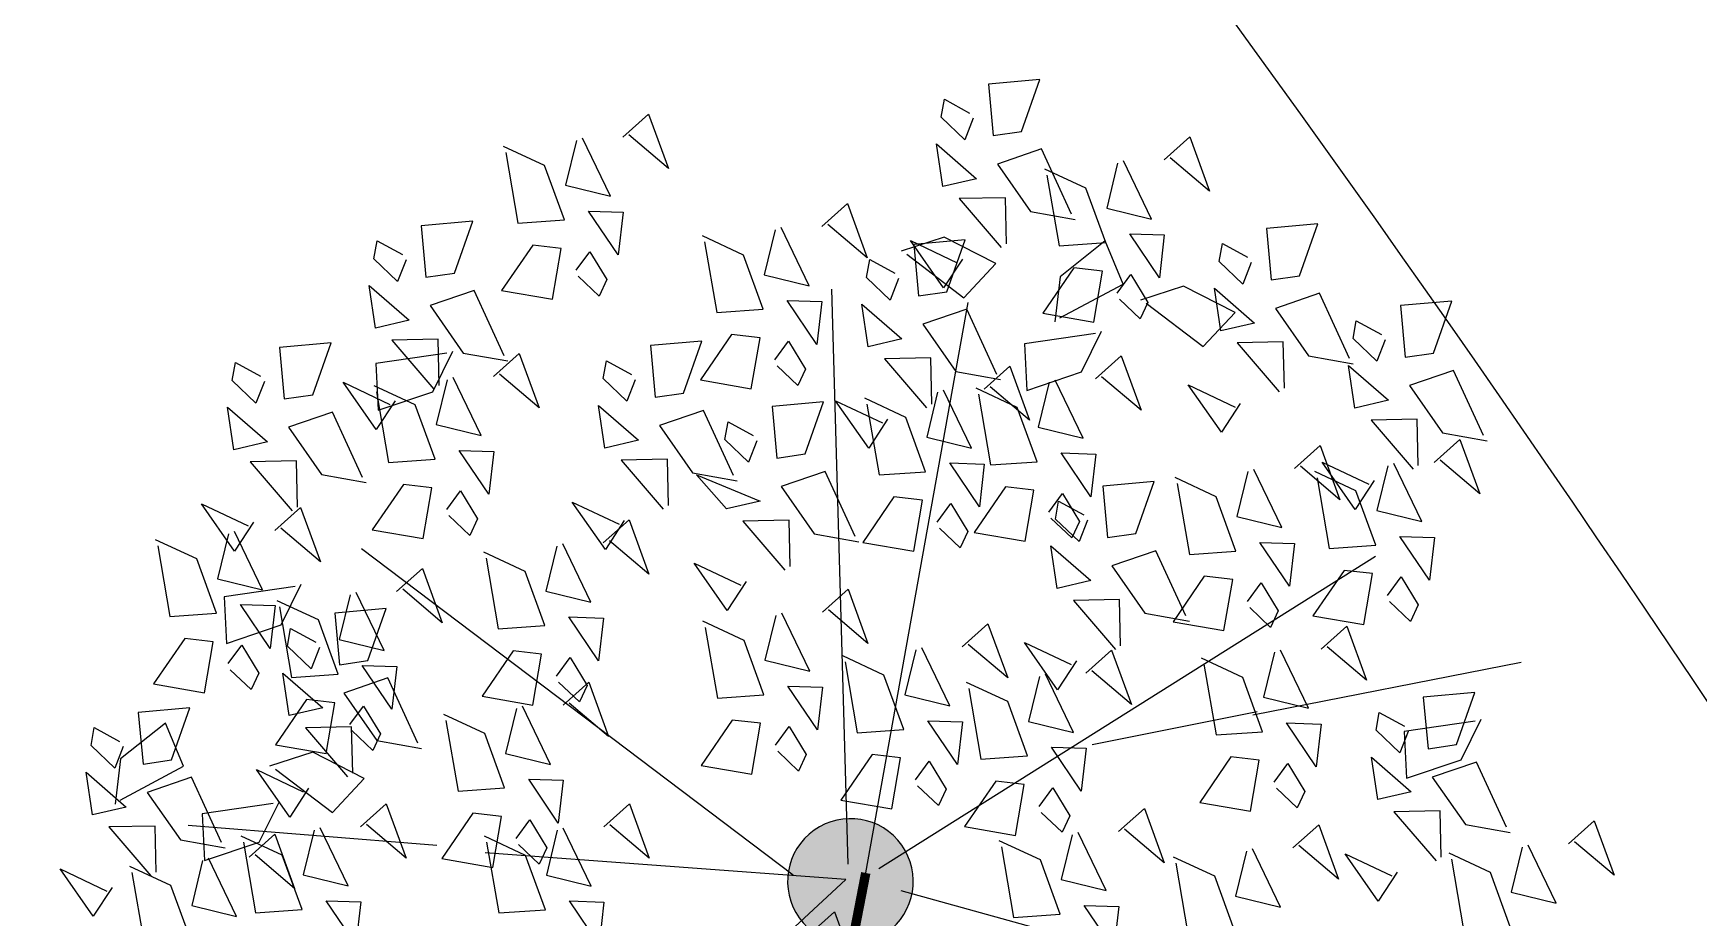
# Model space of a CAD drawing. Extents: x 671027 to 671614, y 802418 to 802669.
# Drawn here: x 671415.13 to 671420.43, y 802535.04 to 802537.86 of the extents above; entities that cross this region are included whole.
import ezdxf

# ---------------------------------------------------------------- set-up
doc = ezdxf.new("R2010")
doc.units = 0
for name, color, linetype in [('Bubbler 60', 200, 'Continuous'), ('drip line', 7, 'Continuous'), ('Pipe-Lateral-10 Bars-32mm', 7, 'Continuous'), ('plataform', 8, 'Continuous'), ('shrubs-Gc', 7, 'Continuous')]:
    doc.layers.add(name, color=color, linetype=linetype)
doc.styles.get("Standard").update_dxf_attribs({"font": 'arial.ttf'})
doc.linetypes.add('32mm', pattern='A,0.5,-0.2,["32mm",Standard,S=0.1,R=0,X=-0.1,Y=-0.05],-0.5', length=1.2)
pattern_1 = [(90, (0, 0), (-0.5000000000000001, 0), [])]

# ---------------------------------------------------------------- blocks, each defined once
blk = doc.blocks.new('tg')
at = {"layer": 'plataform', "color": 2, "extrusion": (0.04100688207803799, -0.0577157786741523, 0.99749051349588)}
for p, q in [((-2.744171246938095, 2.10230068980519, 0.1934108261326958), (-2.606488061771415, 2.263782150594409, 0.1970941394706565)), ((-2.604144507256024, 2.233895332336317, 0.1952685152386639), (-2.518605139624015, 1.909960222563598, 0.1730087848879326)), ((-2.295746014621727, 1.997949518978487, 0.1689381826686813), (-2.129120197198972, 2.139134905084859, 0.1702573122585309)), ((-2.129120197198972, 2.139134905084859, 0.1702573122585309), (-2.01817034981741, 1.893364731355462, 0.1514756556755291)), ((-2.723079288197368, 1.833319719315398, 0.1769802321596286), (-2.744171246938095, 2.10230068980519, 0.1934108261326958)), ((-2.105488976981178, 1.722298223425526, 0.1451672527674937), (-2.295746014621727, 1.997949518978487, 0.1689381826686813)), ((-2.518605139624015, 1.909960222563598, 0.1730087848879326), (-2.723079288197368, 1.833319719315398, 0.1769802321596286)), ((-2.01817034981741, 1.893364731355462, 0.1514756556755291), (-2.09316119824598, 1.69499038603891, 0.1430803989636939)), ((-2.155094263195679, 1.423558964294273, 0.1299211821149514), (-2.24494504211998, 1.615274072757813, 0.1447077759373013)), ((-2.216740066935927, 1.605102019051913, 0.1429597030780335), (-1.886016608034879, 1.54955165019993, 0.1261494473019341)), ((-1.886016608034879, 1.54955165019993, 0.1261494473019341), (-1.901249858369738, 1.332010616448599, 0.1141885495322289)), ((-1.901249858369738, 1.332010616448599, 0.1141885495322289), (-2.155094263195679, 1.423558964294273, 0.1299211821149514)), ((-3.283480337523542, -0.03333384914520821, 0.09201194091338333), (-3.116854520100787, 0.1078515369611637, 0.09333107049634459)), ((-3.116854520100787, 0.1078515369611637, 0.09333107049634459), (-3.005904672719225, -0.1379186367682337, 0.07454941391643072)), ((-1.119938230775915, -2.170644424256977, -0.1205982616766302), (-1.008988383394353, -2.416414597986375, -0.1393799182589193)), ((-1.008988383394353, -2.416414597986375, -0.1393799182589193), (-1.083979231822923, -2.614788943302926, -0.1477751749676667))]:
    blk.add_line(p, q, dxfattribs=at)
at = {"layer": 'plataform', "color": 108, "extrusion": (0.04100688207803799, -0.0577157786741523, 0.99749051349588)}
for p, q in [((-2.968452263675317, 1.229567307995524, 0.1521338205422983), (-2.801826446136147, 1.370752694101895, 0.1534529501318849)), ((-2.801826446136147, 1.370752694101895, 0.1534529501318849), (-2.690876598871, 1.124982520139667, 0.1346712935477209)), ((-2.778195226034768, 0.9539160123261468, 0.1283628906403981), (-2.968452263675317, 1.229567307995524, 0.1521338205422983)), ((-2.690876598871, 1.124982520139667, 0.1346712935477209), (-2.765867447066739, 0.9266081750559465, 0.1262760368308722)), ((-3.093223300115824, -0.3089851449310004, 0.06824101099796948), (-3.283480337523542, -0.03333384914520821, 0.09201194091338333)), ((-1.28656404819867, -2.311829810479765, -0.1219173912726555), (-1.119938230775915, -2.170644424256977, -0.1205982616766302)), ((-1.905842445959024, -2.378256028268595, -0.1003023131923728), (-1.99569322476691, -2.186540920037885, -0.08551571938071173)), ((-1.967488249582857, -2.196712973743786, -0.0872637922307159), (-1.636764790798225, -2.252263342362937, -0.1040740479992144)), ((-1.636764790798225, -2.252263342362937, -0.1040740479992144), (-1.651998041016668, -2.469804376230684, -0.1160349457784462)), ((1.248612906266317, -2.36975958056945, -0.2294905087660119), (1.415238723689072, -2.228574194463079, -0.2281713791830507)), ((1.415238723689072, -2.228574194463079, -0.2281713791830507), (1.526188571070634, -2.474344368192476, -0.2469530357560763)), ((-1.096307010790952, -2.587481106149141, -0.1456883211742927), (-1.28656404819867, -2.311829810479765, -0.1219173912726555)), ((-1.651998041016668, -2.469804376230684, -0.1160349457784462), (-1.905842445959024, -2.378256028268595, -0.1003023131923728)), ((1.438869943674035, -2.645410876355243, -0.2532614386783379), (1.248612906266317, -2.36975958056945, -0.2294905087660119)), ((-1.402154539763615, -2.647548855149296, -0.1365904936541158), (-1.264471354247689, -2.486067394127247, -0.1329071803145433)), ((1.526188571070634, -2.474344368192476, -0.2469530357560763), (1.451197722642064, -2.672718713392612, -0.255348292464111)), ((-1.262127799848713, -2.515954212618169, -0.134732804550786), (-1.17658843256595, -2.839889322390889, -0.1569925348919908)), ((-1.381062580673643, -2.916529825522673, -0.1530210876386351), (-1.402154539763615, -2.647548855149296, -0.1365904936541158)), ((-1.17658843256595, -2.839889322390889, -0.1569925348919908), (-1.381062580673643, -2.916529825522673, -0.1530210876386351)), ((-0.9770282559848056, -3.039314932522473, -0.1767354244187544), (-1.066879034792692, -2.847599824408178, -0.1619488306151439))]:
    blk.add_line(p, q, dxfattribs=at)
at = {"layer": 'plataform', "color": 98, "extrusion": (0.04100688207803799, -0.0577157786741523, 0.99749051349588)}
for p, q in [((-3.005904672719225, -0.1379186367682337, 0.07454941391643072), (-3.080895521147795, -0.33629298196837, 0.06615415721528423)), ((-1.038674059259392, -2.857771877997664, -0.1636969034735123), (-0.707950600824006, -2.913322246616815, -0.1805071592317717)), ((-0.707950600824006, -2.913322246616815, -0.1805071592317717), (-0.7231838512752802, -3.130863280484562, -0.1924680570026392)), ((-0.7231838512752802, -3.130863280484562, -0.1924680570026392), (-0.9770282559848056, -3.039314932522473, -0.1767354244187544))]:
    blk.add_line(p, q, dxfattribs=at)
at = {"layer": 'plataform', "color": 92, "extrusion": (0.04100688207803799, -0.0577157786741523, 0.99749051349588)}
for points, elevation in [([(-0.4287966583309377, 3.427323922565487), (-0.3065809588807731, 3.532997390245393), (-0.5467239800165722, 3.657081744062815), (-0.4150265944411644, 3.453973412695113)], -0.04094036375877658), ([(-0.4862703834154325, 3.325826417283362), (-0.1507173861469047, 3.313553668606595), (-0.1370909468446915, 3.095577668629319), (-0.4011049291222117, 3.153562276363894), (-0.5156053133599303, 3.332269161156083)], -0.04094036376364529), ([(-0.7928707181996415, 3.311561969298667), (-0.7773849620365363, 3.472384116837616), (-0.9787905692615535, 3.475158130322701), (-0.7928707181996415, 3.311561969298667)], -0.04094036374889845), ([(-0.4718222821420319, 3.213202433385324), (-0.6869979533247756, 3.189326956644893), (-0.7111076802057055, 3.404373117523205), (-0.4580521256223695, 3.239852102779893)], -0.04094036375139321), ([(-0.4983833737497478, 2.990656177314867), (-0.2966350964424838, 3.069194322846502), (-0.2179040045091813, 2.867631564915316), (-0.5048181670188547, 2.961357448183936)], -0.04094036375492005), ([(-0.5699286075039425, 2.892482987105597), (-0.8909766908924042, 2.990842340969345), (-0.8479510667691168, 3.204963829784532), (-0.6078080454432524, 3.080879475832288), (-0.5432460103846495, 2.878695816607791)], -0.04094036376847404), ([(-0.5583257374183641, 2.789868914715657), (-0.2227727403396382, 2.777596166174085), (-0.2091463013346058, 2.559620165978988), (-0.4731602834500621, 2.61760477374073), (-0.5876606673368707, 2.796311658426696)], -0.04094036376950988), ([(-0.4847569352191208, 2.772680177458213), (-0.575600629864621, 2.639072610448862), (-0.3115866475883686, 2.581088002714074), (-0.4911916845930344, 2.743381645270047)], -0.04094036375030757), ([(-0.5704387282677126, 2.454698674827124), (-0.3686904504457285, 2.533236820279026), (-0.2899593585521152, 2.331674062090335), (-0.5768735214810812, 2.425399945371836)], -0.04094036375132371), ([(-0.7681095652354768, 2.453873947419662), (-0.6458938657181, 2.559547415195975), (-0.8860368873016709, 2.683631769189175), (-0.7543395011166907, 2.480523437672498)], -0.04094036377126339), ([(-1.181214322137735, 2.408090327825672), (-0.9894966387160551, 2.580967207285806), (-0.9172003399950678, 2.350105719900819), (-1.148283547573757, 2.278010318186757), (-1.181214322137735, 2.408090327825672)], -0.04094036376792989), ([(-0.5568122890995132, 2.236722674660624), (-0.6476559839083457, 2.103115107623883), (-0.3836420019544754, 2.045130499834065), (-0.56324703859707, 2.207424142702572)], -0.04094036375313292), ([(-0.8111351892355325, 2.239752458374661), (-1.026310860161526, 2.215876981595077), (-1.050420587231731, 2.430923142609319), (-0.7973650325265468, 2.266402127634935)], -0.04094036375884347), ([(-0.5509582975175774, 1.707099708547714), (-0.3592406140956346, 1.879976588008222), (-0.2869443151734205, 1.649115100907168), (-0.5180275227235828, 1.577019699031856), (-0.5509582975175774, 1.707099708547714)], -0.04094036375827026), ([(-0.997415834054226, 1.774442076146496), (-0.6618628367318038, 1.762169327142774), (-0.6482363976860285, 1.544193327206666), (-0.912250379733268, 1.602177935064663), (-1.02675076420275, 1.780884819734481)], -0.04094036375523012), ([(-0.4071229402256292, 1.521950277527066), (-0.4850967047516094, 1.446939886253767), (-0.3448572357416139, 1.385427524177705), (-0.2733182203987409, 1.431139383127492), (-0.3777880100754075, 1.515507533936761)], -0.04094036376639762), ([(-0.4195684125238181, 1.326295599612785), (-0.2178201349867999, 1.404833745267104), (-0.1390890429575917, 1.203270987268162), (-0.4260032056295927, 1.29699687050924)], -0.04094036377044596), ([(-0.08401502760406732, 1.314022765801755), (-0.05751943360710499, 1.154644112059365), (0.1377940942985078, 1.203883725565198), (-0.08401502760406732, 1.314022765801755)], -0.04094036376001935), ([(-2.399310201950656, 2.428054308109321), (-2.383824445692388, 2.588876455581048), (-2.585230052605228, 2.591650468700605), (-2.399310201950656, 2.428054308109321)], -0.04094036375692267), ([(-1.27890058466533, 1.418911434961558), (-1.087182901203435, 1.591788314679941), (-1.014886602063682, 1.360926827281333), (-1.245969809586106, 1.288831425243654), (-1.27890058466533, 1.418911434961558)], -0.04094036376536016), ([(-0.405941973409726, 1.108319599770627), (-0.4967856683528852, 0.9747120325443505), (-0.2327716861026241, 0.9167274249712445), (-0.4123767230416095, 1.079021067623041)], -0.04094036376050453), ([(-2.176368091131199, 2.008975325688311), (-2.497416174520715, 2.107334679550576), (-2.45439055058797, 2.321456168501479), (-2.214247529166727, 2.19737181448074), (-2.149685493917796, 1.995188155121796)], -0.04094036374809135), ([(-0.9959023858990035, 1.221295836063169), (-1.086746080450344, 1.087688268986744), (-0.8227320983346733, 1.029703661223732), (-1.002337135110853, 1.191997303902175)], -0.04094036374570607), ([(-1.135065227181636, 1.233762003804906), (-1.213038991628979, 1.158751613047142), (-1.072799522725836, 1.097239250618807), (-1.001260507518343, 1.142951109377571), (-1.105730297100538, 1.227319260121787)], -0.04094036375707537), ([(0.2199611667923332, 0.2249107683723018), (0.1291174718214366, 0.09130320130838794), (0.3931314540037929, 0.03331859364103978), (0.2135264171327123, 0.1956122363870785)], -0.04094036376371448), ([(-2.565164434489422, 1.891411009851755), (-2.229611437385016, 1.879138261146487), (-2.215984998462406, 1.661162261439594), (-2.479998980654442, 1.719146868687133), (-2.594499364570519, 1.897853753534873)], -0.04094036376656372), ([(-2.512044021658464, 1.810490179112747), (-2.389828322722708, 1.916163646874403), (-2.629971343533852, 2.040248000746913), (-2.498273958025656, 1.8371396692828)], -0.04094036375285359), ([(-1.974871540659589, 1.638919211233149), (-2.052845305499229, 1.563908820326424), (-1.912605836136626, 1.502396458141818), (-1.841066820996511, 1.54810831680708), (-1.945536610971842, 1.632476467399583)], -0.04094036374636274), ([(-1.40191772691608, 1.138810728561319), (-1.375422132918591, 0.9794320748196728), (-1.180108604755749, 1.028671688285457), (-1.40191772691608, 1.138810728561319)], -0.04094036376427415), ([(-1.269512858958131, 0.5132425174983221), (-0.9339598620420447, 0.5009697689271988), (-0.9203334230644378, 0.2829937688964785), (-1.184347405166889, 0.340978377079572), (-1.29884778902675, 0.5196852616020606)], -0.04094036376978871), ([(-0.5762737996072653, -0.1816558703686444), (-0.3845561166038733, -0.008778990895784433), (-0.3122598174918576, -0.2396404781320253), (-0.5433430252992482, -0.3117358799672872), (-0.5762737996072653, -0.1816558703686444)], -0.04094036374058133), ([(-0.06928594060688609, -0.7244843529101744), (0.2662670565264761, -0.73675710177923), (0.2798934955992473, -0.9547331018771761), (0.01587951345631683, -0.8967484939526967), (-0.09862087062082026, -0.718041609132284)], -0.0409403637598188), ([(-1.022731336278537, -0.1143135029608762), (-0.6871783394308818, -0.1265862516269895), (-0.6735519000599248, -0.3445622515072701), (-0.9375658824046087, -0.2865776438674639), (-1.052066266360376, -0.1078707592772242)], -0.04094036375248548), ([(-0.4324384425443626, -0.3668053015135934), (-0.5104122073832609, -0.4418156924208395), (-0.3701727379262353, -0.5033280546721498), (-0.2986337230421294, -0.4576161959682554), (-0.4031035125576392, -0.3732480451283768)], -0.04094036376350749), ([(-0.37720480096264, -0.7389910427962688), (-0.1854871178370879, -0.5661141635524726), (-0.113190818142662, -0.7969756507729394), (-0.3442740260729542, -0.8690710523786123), (-0.37720480096264, -0.7389910427962688)], -0.04094036376454225), ([(-0.6992909421148151, -0.4617565767297146), (-0.6727953479150458, -0.621135230185944), (-0.4774818202794033, -0.5718956170610385), (-0.6992909421148151, -0.4617565767297146)], -0.04094036376045417), ([(-1.034844327197107, -0.4494837429460762), (-0.8330960495654517, -0.3709455973597263), (-0.7543649573191825, -0.5725083556553193), (-1.041279119883541, -0.4787824720608555)], -0.04094036376443502), ([(-1.597861288826278, -0.2397469956476163), (-1.918909372160797, -0.1413876421091832), (-1.875883748281996, 0.0727338471670383), (-1.635740726671215, -0.05135050698926907), (-1.571178691813097, -0.2535341664982169)], -0.04094036375327714), ([(0.1141465004377018, -1.52316093203007), (0.4496994975039006, -1.535433680993894), (0.463325936873326, -1.753409680874762), (0.1993119543661002, -1.695425073261233), (0.08481157038460518, -1.516718188508937)], -0.04094036375932963), ([(-1.757970459811019, -0.4440350864536604), (-1.56625277648345, -0.2711582069248175), (-1.493956477086995, -0.5020196943642228), (-1.7250396847328, -0.5741150961714093), (-1.757970459811019, -0.4440350864536604)], -0.04094036375510455), ([(0.1156599487829729, -2.076307172249296), (0.02481625390745523, -2.209914739381705), (0.2888302359542165, -2.267899347238806), (0.1092251991238787, -2.105605704233776)], -0.04094036376472765), ([(-1.248741188392661, -1.304606368516211), (-1.233255432307715, -1.143784221493692), (-1.434661039438573, -1.141010208075682), (-1.248741188392661, -1.304606368516211)], -0.0409403637747689), ([(-1.198480465664312, -1.833939996949236), (-1.006762782403428, -1.661063117516056), (-0.9344664835885444, -1.891924604968483), (-1.165549691004907, -1.964020006655003), (-1.198480465664312, -1.833939996949236)], -0.04094036376904922), ([(-0.4673436316770873, -2.124899592141408), (-0.44084803787019, -2.284278245748979), (-0.2455345100312136, -2.23503863233717), (-0.4673436316770873, -2.124899592141408)], -0.04094036375876636)]:
    blk.add_lwpolyline(points, dxfattribs=dict(at, elevation=elevation))
at = {"layer": 'plataform', "color": 108, "extrusion": (0.04100688207803799, -0.0577157786741523, 0.99749051349588)}
for points, elevation in [([(-1.075181294707205, 3.288611161564655), (-0.980506168943845, 3.340985651919089), (-1.100148644934494, 3.436570992746221), (-1.181053707105524, 3.410845992303221), (-1.101863891814497, 3.302398332483965)], -0.04094036376783414), ([(-0.9839365699111735, 3.072640510687314), (-1.213740021039532, 2.955029034341832), (-1.224079591264463, 3.196724864803938), (-0.9822213229640069, 3.206813171044334), (-0.9839365699111735, 3.072640510687314)], -0.04094036375129459), ([(-0.2348853432934752, 2.442425840690379), (-0.2083897493911504, 2.283047187015959), (-0.01307622141837439, 2.332286800616556), (-0.2348853432934752, 2.442425840690379)], -0.04094036375733309), ([(-1.539057097927432, 2.934746364778262), (-1.347339414639289, 3.107623244049974), (-1.275043115812239, 2.87676175701615), (-1.506126323227811, 2.804666355330744), (-1.539057097927432, 2.934746364778262)], -0.04094036374829749), ([(-1.985514634273785, 3.002088732241504), (-1.649961637073474, 2.989815983468485), (-1.636335197933061, 2.771839983464408), (-1.900349180467547, 2.829824591239405), (-2.014849564287719, 3.008531476019395)], -0.04094036376000051), ([(-1.39522174056697, 2.749596933852004), (-1.473195505160114, 2.674586542483937), (-1.332956036084223, 2.613074180502425), (-1.261417020903414, 2.658786039425044), (-1.365886810742837, 2.743154190209304)], -0.04094036376652888), ([(-1.132183625254838, 2.338111994547584), (-1.116697868835031, 2.49893414204574), (-1.318103475949673, 2.501708154878981), (-1.132183625254838, 2.338111994547584)], -0.04094036376606967), ([(-1.62767185848501, 2.475432695289016), (-1.2921188613796, 2.463159946583593), (-1.27849242230635, 2.245183946484752), (-1.542506404421543, 2.303168554246863), (-1.657006788375515, 2.481875438838061)], -0.04094036375986398), ([(-1.997627625285971, 2.666918492323578), (-1.795879347234711, 2.745456637899055), (-1.717148255732916, 2.543893879560512), (-2.004062418202637, 2.63761976308701)], -0.04094036375774468), ([(-1.662074239987952, 2.654645658243079), (-1.635578646370329, 2.495267004771449), (-1.440265118274173, 2.544506618141562), (-1.662074239987952, 2.654645658243079)], -0.04094036375222182), ([(-1.414494201639498, 2.315161186583456), (-1.319819075578958, 2.367535677155708), (-1.439461551867314, 2.463121017764275), (-1.520366614037818, 2.437396017322019), (-1.441176798908376, 2.328948357474698)], -0.0409403637702131), ([(-2.03523614175827, 2.543816261431355), (-1.913020442347531, 2.649489728854129), (-2.15316346379577, 2.77357408303671), (-2.021466077611531, 2.570465751520561)], -0.04094036376779389), ([(-1.323249476748929, 2.099190535638748), (-1.553052928106086, 1.981579059168788), (-1.563392498224857, 2.22327488998533), (-1.3215342298964, 2.233363196063737), (-1.323249476748929, 2.099190535638748)], -0.04094036376547258), ([(-1.6397848493752, 2.140262455141574), (-1.438036571810971, 2.21880060063279), (-1.359305479659603, 2.017237842404788), (-1.646219642223961, 2.110963725999252)], -0.04094036376065988), ([(-1.984001186146152, 2.448942492319908), (-2.074844881224428, 2.315334924902978), (-1.810830898744149, 2.257350317452929), (-1.990435935613962, 2.419643960199182)], -0.04094036376233312), ([(-2.078261765987833, 2.329694772263482), (-2.293437436818447, 2.305819295415402), (-2.317547163698372, 2.520865456293555), (-2.064491609371787, 2.356344441589401)], -0.04094036376298318), ([(-2.590376053689399, 2.18913284966052), (-2.820179504628483, 2.071521373179104), (-2.830519074921582, 2.313217203546593), (-2.58866080668628, 2.323305509691914), (-2.590376053689399, 2.18913284966052)], -0.04094036376715231), ([(-1.737471111603868, 1.151083562494021), (-1.535722834135496, 1.229621708054623), (-1.456991741984128, 1.028058949826621), (-1.743905904805978, 1.121784833460769)], -0.04094036376632935), ([(-0.8230553226654581, 0.4459001503607685), (-0.631337639405316, 0.6187770297944699), (-0.5590413402658262, 0.387915542395492), (-0.7901245476818763, 0.3158201407109891), (-0.8230553226654581, 0.4459001503607685)], -0.04094036375813132), ([(-2.87611808167682, 1.694728226238279), (-2.860632325838633, 1.855550373721771), (-3.062037932656573, 1.858324386773728), (-2.87611808167682, 1.694728226238279)], -0.04094036375701318), ([(-0.6792199651554269, 0.2607507190416712), (-0.7571937300220626, 0.1857403282967885), (-0.6169542604693947, 0.1242279659773571), (-0.5454152454521816, 0.1699398248722118), (-0.6498850350745928, 0.2543079753581788)], -0.04094036376752398), ([(-1.723844672654065, 0.9331075626251607), (-1.81468836775881, 0.7994999953708122), (-1.550674385253067, 0.7415153877583338), (-1.730279422313159, 0.9038090306406812)], -0.04094036377207877), ([(-3.158428658318907, 1.671777418315445), (-3.063753532325052, 1.724151908792033), (-3.183396008815376, 1.819737249117201), (-3.264301070676269, 1.794012249311735), (-3.185111255357553, 1.685564589328475)], -0.04094036376184745), ([(-0.9460724647933719, 0.1657994437304528), (-0.9195768707561934, 0.006420790246311743), (-0.7242633431080724, 0.05566040379182496), (-0.9460724647933719, 0.1657994437304528)], -0.04094036376259766), ([(-1.456729339436723, 0.2950939395137109), (-1.334513640216049, 0.4007674070713027), (-1.574656661596335, 0.5248517613497643), (-1.442959275385149, 0.321743429670139)], -0.04094036376032968), ([(-3.067183933685369, 1.455806767411228), (-3.296987384746612, 1.338195291158875), (-3.307326954647152, 1.579891121675695), (-3.065468686412806, 1.589979427822811), (-3.067183933685369, 1.455806767411228)], -0.04094036375492679), ([(-2.178646565170361, 0.7059880984621748), (-2.163160809237752, 0.8668102458789699), (-2.364566416055955, 0.8695842589305576), (-2.178646565170361, 0.7059880984621748)], -0.0409403637642501), ([(-3.149047120305301, 1.074574903617943), (-2.957329437018212, 1.247451782888172), (-2.885033137933144, 1.016590295815403), (-3.116116345347974, 0.9444948941294757), (-3.149047120305301, 1.074574903617943)], -0.04094036376417669), ([(0.2541544536781562, -1.071927426909167), (0.2806500476076918, -1.231306080746698), (0.4759635754863574, -1.182066467077384), (0.2541544536781562, -1.071927426909167)], -0.0409403637664745), ([(-2.460957141746669, 0.6830372906339574), (-2.366282015943356, 0.7354117812462664), (-2.485924491782888, 0.8309971216805468), (-2.566829554237879, 0.8052721214398086), (-2.487639738920383, 0.6968244614579736)], -0.04094036376597437), ([(-1.499754963667554, 0.08097245034507601), (-1.714930634429474, 0.05709697359235241), (-1.739040361460516, 0.2721431348633604), (-1.485984806782279, 0.1076221200524525)], -0.04094036376318031), ([(-0.08139893107847612, -1.059654593070592), (0.1203493463918567, -0.9811164475119398), (0.1990804382984266, -1.182679205280915), (-0.08783372437505721, -1.088953322038782)], -0.04094036377034177), ([(-2.36971241704315, 0.4670666398236114), (-2.599515867915811, 0.3494551634374879), (-2.609855438330545, 0.5911509940347847), (-2.367997170068987, 0.601239300018794), (-2.36971241704315, 0.4670666398236114)], -0.04094036376106773), ([(-3.59550465632718, 1.141917271135278), (-3.259951659289938, 1.129644522335243), (-3.246325220177263, 0.9116685224935326), (-3.510339202751438, 0.9696531300110252), (-3.624839586963428, 1.148360014641158)], -0.0409403637641165), ([(-3.005211763051082, 0.8894254723378484), (-3.08318552748417, 0.8144150809972646), (-2.942946057918498, 0.7529027190991847), (-2.871407043224457, 0.7986145779379005), (-2.9758768328644, 0.8829827290067803)], -0.04094036377223215), ([(-2.611637923959004, 0.2081122798047039), (-2.419920240766815, 0.3809891591425244), (-2.347623941396517, 0.1501276718677131), (-2.578707149042634, 0.07803227005851404), (-2.611637923959004, 0.2081122798047039)], -0.04094036375527648), ([(-3.272064262595658, 0.7944741969595449), (-3.245568668340463, 0.6350955431769462), (-3.050255140827673, 0.6843351565330835), (-3.272064262595658, 0.7944741969595449)], -0.04094036377394408), ([(-3.607617647474517, 0.8067470310283626), (-3.405869370167516, 0.8852851765596287), (-3.327138277596592, 0.6837224183191154), (-3.614052440324019, 0.7774483018865629)], -0.04094036375994829), ([(0.1020335098045421, -1.858331172217997), (0.3037817873975133, -1.779793026889307), (0.382512879330338, -1.981355784819591), (0.09559871702421274, -1.887629901265336)], -0.04094036376232768), ([(-3.058095460210653, 0.2754546472004714), (-2.722542463145722, 0.2631818982364298), (-2.708916024329702, 0.04520589817763832), (-2.972930006309515, 0.1031905061307768), (-3.087430390521241, 0.2818973907612804)], -0.04094036376137074), ([(-2.467802566380656, 0.022962848580624), (-2.545776331165133, -0.05204754265283609), (-2.405536861897909, -0.1135599047689512), (-2.33399784710844, -0.06784804599709136), (-2.438467636786804, 0.01652010481450168)], -0.04094036376190126), ([(-1.61413510235442, -0.6291845174478172), (-1.692108866977574, -0.7041949086535837), (-1.551869397655139, -0.7657072710947953), (-1.480330382569494, -0.7199954121049547), (-1.584800172246589, -0.6356272612931516)], -0.04094036375783802), ([(-0.3443264896836978, -1.844798885700466), (-0.1526088066136206, -1.671922006131939), (-0.08031250714894889, -1.902783493475093), (-0.3113957148222762, -1.974878895121186), (-0.3443264896836978, -1.844798885700466)], -0.04094036374809584), ([(-3.593991208143957, 0.5887710308888471), (-3.684834903372345, 0.4551634638646129), (-3.420820921000451, 0.3971788560617039), (-3.6004259579649, 0.5594724988759262)], -0.04094036377023754), ([(-2.73465506599284, -0.07198842689322807), (-2.708159472158205, -0.2313670806631596), (-2.512845944184161, -0.1821274670623404), (-2.73465506599284, -0.07198842689322807)], -0.04094036376582795), ([(-3.070208451101553, -0.0597155929464921), (-2.868460173497107, 0.01882255280296848), (-2.789729081318528, -0.1827402055881358), (-3.076643244140642, -0.08901432195436572)], -0.04094036376350025), ([(-2.216540986655184, -0.7118629589884229), (-2.014792709159122, -0.6333248135918267), (-1.93606161719581, -0.8348875716853141), (-2.222975779571371, -0.7411616882258858)], -0.04094036376245155), ([(-1.880987601803403, -0.7241357928947537), (-1.854492007740761, -0.8835144465413206), (-1.659178479902311, -0.8342748331302589), (-1.880987601803403, -0.7241357928947537)], -0.04094036376570735), ([(-2.48588315495341, -0.5790244041049114), (-2.470397398735093, -0.4182022568910628), (-2.671803005797782, -0.4154282433784361), (-2.48588315495341, -0.5790244041049114)], -0.04094036376085355), ([(-2.164834718638358, -0.6773839400579071), (-2.380010390022855, -0.7012594170830102), (-2.404120116509957, -0.4862132560551539), (-2.151064561928153, -0.6507342707990582)], -0.04094036376195598), ([(0.292992442597247, -2.544417675619727), (0.4152081420072442, -2.438744208196427), (0.1750651207884957, -2.314659853891537), (0.3067625063911148, -2.517768185422351)], -0.04094036377300378), ([(-2.182346808498539, -0.9001350806389706), (-1.846793811297965, -0.9124078294116199), (-1.833167372414781, -1.130383829375644), (-2.097181354556443, -1.07239922145095), (-2.211681738728481, -0.8936923365629381)], -0.04094036376370008), ([(0.2663057115653564, -2.804520919428644), (0.6018587089282583, -2.816793668173746), (0.6154851479066068, -3.034769668204996), (0.3514711656290861, -2.976785060470422), (0.2369707815794233, -2.798078175812747)], -0.04094036375508697), ([(-3.056582012245265, -0.2776915927481732), (-3.147425707093046, -0.4112991600429452), (-2.883411724788578, -0.4692837679409918), (-3.063016761645648, -0.3069901247737574)], -0.04094036375830071), ([(-2.768193731109651, -0.6019752119454153), (-2.673518605089063, -0.5496007216310344), (-2.793161081659107, -0.4540153808201473), (-2.874066143506965, -0.4797403812070038), (-2.794876328350051, -0.5881880412170657)], -0.04094036376956099), ([(-2.26294104387628, -0.9981033865657452), (-2.583989127076735, -0.8997440328381464), (-2.540963503265361, -0.6856225436570625), (-2.300820482006445, -0.8097068977053469), (-2.236258446797466, -1.011890557322166)], -0.04094036375759921), ([(-2.202914547638234, -0.9298389587608197), (-2.293758242905882, -1.063446526045096), (-2.029744260303921, -1.121431133723309), (-2.209349297242165, -0.9591374910720426)], -0.04094036376623666), ([(-0.07108161735448904, -2.660179628397937), (-0.05559586103978886, -2.499357481252738), (-0.2570014683044948, -2.496583468025154), (-0.07108161735448904, -2.660179628397937)], -0.04094036376746768), ([(0.2499668185408266, -2.758539164338831), (0.03479114757641222, -2.782414641375699), (0.01068142105882197, -2.567368480184646), (0.2637369751167054, -2.731889495269514)], -0.04094036374851115), ([(-2.6769490065693, -0.8179458627827352), (-2.906752457670975, -0.9355573392920675), (-2.917092027665888, -0.6938615087069087), (-2.675233759432069, -0.683773202560536), (-2.6769490065693, -0.8179458627827352)], -0.04094036376212183), ([(-2.818964777386944, -0.9100563888787884), (-2.696749078395497, -0.8043829214431325), (-2.936892099777793, -0.6802985671643594), (-2.805194713564333, -0.8834068988439263)], -0.04094036375147628), ([(-1.644938002240666, -1.766597629607982), (-1.309385005202156, -1.778870378407799), (-1.295758565927416, -1.996846378222341), (-1.559772548271359, -1.938861770583065), (-1.674272932348018, -1.760154885763547)], -0.04094036376598954), ([(-1.05464510843773, -2.019089428065356), (-1.13261887322168, -2.094099819298076), (-0.9923794039541931, -2.155612181413821), (-0.9208403889365018, -2.109900322519862), (-1.025310178396059, -2.025532172005613)], -0.04094036375638843), ([(0.2541927209990797, -3.13969115952104), (0.4559409984709442, -3.0611530139618), (0.5346720902401731, -3.262715771919847), (0.2477579279879913, -3.168989888690907)], -0.04094036376391713), ([(-0.3533921940643321, -2.683130436416785), (-0.2587170679753128, -2.630755946007423), (-0.3783595442893971, -2.5351706052368), (-0.4592646063260519, -2.56089560548862), (-0.3800747912657838, -2.669343265430402)], -0.04094036377812724), ([(0.1518604930459895, -3.079258610807396), (-0.1691875900590381, -2.980899257146658), (-0.1261619657059965, -2.766777768208788), (0.113981055391333, -2.89086212228514), (0.1785430903822947, -3.093045781603501)], -0.04094036376145296), ([(-0.7892705780656012, -2.330602758187439), (-0.8801142726836272, -2.464210325359532), (-0.6161002904338443, -2.522194932931738), (-0.7957053274944631, -2.359901290050135)], -0.04094036376029306), ([(-0.2621474690096728, -2.899101087333499), (-0.4919509201113472, -3.016712563842832), (-0.5022904905532909, -2.775016733082424), (-0.2604322223197346, -2.764928426936425), (-0.2621474690096728, -2.899101087333499)], -0.04094036375773633), ([(-2.709811125814388, -1.422355213991058), (-2.518093442784, -1.249478334680032), (-2.445797143766144, -1.480339821849211), (-2.676880351277622, -1.552435223466862), (-2.709811125814388, -1.422355213991058)], -0.04094036376231422), ([(-1.657050993090327, -2.10176786949794), (-1.455302715430407, -2.023229724073214), (-1.376571623631694, -2.224792482194302), (-1.66348578574955, -2.131066598775827)], -0.04094036376165305), ([(-1.321497607982076, -2.114040703443818), (-1.295002014187394, -2.273419357471629), (-1.099688486146664, -2.224179743775146), (-1.321497607982076, -2.114040703443818)], -0.04094036376491403), ([(-1.13997081849941, -2.48652632632181), (-0.9482531350774674, -2.313649446861306), (-0.8759568364519075, -2.544510934179437), (-1.10704004393517, -2.616606335960351), (-1.13997081849941, -2.48652632632181)], -0.04094036375583332), ([(-3.18303883772951, -1.025818341808629), (-3.167553081187065, -0.8649961945404366), (-3.36895868868253, -0.8622221814353882), (-3.18303883772951, -1.025818341808629)], -0.04094036376853845), ([(-2.861990401510791, -1.124177877694153), (-3.077166072772435, -1.148053354950484), (-3.101275799343179, -0.9330071934329957), (-2.848220245002603, -1.097528208720347)], -0.04094036376502551), ([(0.2678191600451016, -3.357667159457316), (0.1769754649792556, -3.491274726455274), (0.440989447257254, -3.549259334190743), (0.2613844100340932, -3.386965691335416)], -0.04094036377118748), ([(-1.586428354914573, -2.419183958954403), (-1.250875357810119, -2.431456707658028), (-1.237248918831029, -2.649432707689803), (-1.501262900877527, -2.591448099832335), (-1.615763284968362, -2.412741215431106)], -0.04094036374990079), ([(-3.465349414047468, -1.048769149677132), (-3.370674287971191, -0.996394659688751), (-3.490316764477301, -0.9008093187813557), (-3.571221826254718, -0.926534319073538), (-3.492032011127287, -1.034981978920555)], -0.04094036377361494), ([(-2.960096726977034, -1.444897324326238), (-3.281144809949695, -1.346537970474005), (-3.23811918582514, -1.132416481658604), (-2.997976164593962, -1.256500835544522), (-2.933414129737112, -1.458684495053691)], -0.0409403637669575), ([(-3.156268662553696, -1.35501284667742), (-2.820715665163584, -1.367285595585634), (-2.807089225995697, -1.585261595752444), (-3.071103208653035, -1.527276987746219), (-3.185603592500467, -1.348570102804762)], -0.04094036377006811), ([(-2.565975768695878, -1.607504645460275), (-2.64394953353504, -1.682515036367895), (-2.50371006402333, -1.744027398945046), (-2.432171049316498, -1.698315539683706), (-2.536640838737419, -1.613947388913435)], -0.0409403637591646), ([(-0.9961354612059627, -2.671675757343518), (-1.074109225732948, -2.746686148616661), (-0.933869756506418, -2.808198510990126), (-0.8623307414085581, -2.762486651580047), (-0.96680053112587, -2.678118501026485)], -0.04094036376443175), ([(-3.374104689318189, -1.264739800649009), (-3.603908140392653, -1.382351277321448), (-3.614247710319876, -1.140655446640778), (-3.372389442275859, -1.13056714035921), (-3.374104689318189, -1.264739800649009)], -0.0409403637620299), ([(-1.643424554017423, -2.319743869597661), (-1.734268248920893, -2.453351436566438), (-1.470254266684116, -2.511336044559996), (-1.649859303541664, -2.349042401391862)], -0.04094036376718327), ([(-1.537660864451798, -2.682523199838693), (-1.415445165040318, -2.576849732416445), (-1.655588186393871, -2.452765378300194), (-1.523890800344271, -2.655873710007891)], -0.04094036375105939), ([(-1.262987960844518, -2.766627032654283), (-1.236492366590854, -2.926005686437466), (-1.041178838981632, -2.876766073148341), (-1.262987960844518, -2.766627032654283)], -0.04094036376314741), ([(-3.168381653051739, -1.690183086675261), (-2.966633375744211, -1.611644941143255), (-2.887902283877809, -1.813207699168836), (-3.174816446252892, -1.719481815710307)], -0.04094036375883292), ([(-2.832828268267747, -1.70245592067704), (-2.806332674135405, -1.861834574228407), (-2.611019146716511, -1.81259496080483), (-2.832828268267747, -1.70245592067704)], -0.04094036375923932), ([(-2.342430139995064, -2.225220939140414), (-2.326944383994813, -2.06439879162975), (-2.528349991164882, -2.06162477847014), (-2.342430139995064, -2.225220939140414)], -0.04094036375458091), ([(-2.021381704234239, -2.323580475273527), (-2.236557375418203, -2.347455952012536), (-2.260667102041163, -2.132409791174803), (-2.007611547606456, -2.29693080552647)], -0.0409403637701998), ([(-1.59854134569666, -2.75435419874768), (-1.396793068199067, -2.6758160533505), (-1.318061976211295, -2.877378811606258), (-1.604976138652537, -2.783652928242652)], -0.04094036374892762), ([(-2.624740716828303, -2.248171746928753), (-2.530065590929135, -2.195797256385838), (-2.649708066933003, -2.100211915978793), (-2.730613129225354, -2.125936916189972), (-2.651423313840216, -2.234384576077939)], -0.04094036376468485), ([(-2.119488029204744, -2.644299921400856), (-2.440536112931081, -2.545940568012274), (-2.397510488849785, -2.331819078451906), (-2.157367467374071, -2.455903432797219), (-2.092805432449532, -2.658087092210877)], -0.04094036376539267), ([(-1.901734924604035, -2.798285152904129), (-1.886249168345766, -2.637463005432406), (-2.087654775488624, -2.634688992435906), (-1.901734924604035, -2.798285152904129)], -0.0409403637620967), ([(-1.580686488519725, -2.896644688980764), (-1.795862159484666, -2.920520166018375), (-1.819971886284686, -2.705474004624469), (-1.566916331674139, -2.869995019530889)], -0.04094036375698376), ([(-1.584914906338099, -2.972330199050884), (-1.675758601526271, -3.105937765816873), (-1.411744619316704, -3.163922373647324), (-1.591349656024667, -3.001628730872626)], -0.04094036376093371), ([(-3.154755213938718, -1.908159086516675), (-3.24559890904399, -2.041766653771762), (-2.98158492676647, -2.099751261506337), (-3.161189963827352, -1.937457618625107)], -0.04094036376150695), ([(-2.533495991935889, -2.464142397874213), (-2.7632994429704, -2.581753874288778), (-2.773639013128383, -2.340058043730631), (-2.531780744988723, -2.329969737517189), (-2.533495991935889, -2.464142397874213)], -0.04094036376281746), ([(-2.184045501083992, -2.821235960799812), (-2.089370375118616, -2.76886147016033), (-2.209012851160691, -2.673276130011841), (-2.289917913644112, -2.699001130088043), (-2.210728098448035, -2.807448789841344)], -0.04094036376857554), ([(-1.678792813690714, -3.217364135393104), (-1.999840896917375, -3.119004781502554), (-1.956815273146217, -2.904883292579719), (-1.716672251792137, -3.028967646695229), (-1.652110216542943, -3.231151306053799)], -0.04094036375999224), ([(-2.092800775963915, -3.037206611622207), (-2.322604227120538, -3.15481808780607), (-2.332943797384895, -2.913122257601095), (-2.091085529435778, -2.903033951251932), (-2.092800775963915, -3.037206611622207)], -0.04094036376415486)]:
    blk.add_lwpolyline(points, dxfattribs=dict(at, elevation=elevation))
at = {"layer": 'plataform', "color": 32, "extrusion": (0.04100688207803799, -0.0577157786741523, 0.99749051349588)}
for points, elevation in [([(-0.4228774908227091, 1.894973525929541), (-0.6690480797672633, 3.036121597993555)], -0.04094036376799612), ([(-0.01275537405329771, 0.01754662191767143), (1.080257461761438, 1.565278128885629)], -0.04094036376175383), ([(0.1473373857621479, -0.01311082064632802), (1.78081218111607, 0.3702682187633566)], -0.04094036374894847), ([(-0.01275537405417082, 0.01754662191772625), (-0.3591784861259197, 1.67516858204459)], -0.04094036376582644), ([(-0.06594377846380135, 0.259794157484262), (-1.845679298584592, 2.059285737140552)], -0.04094036376527811), ([(-0.08291625311833123, -0.002169522146136128), (-2.759356703975724, -0.2852779581803057)], -0.04094036375899937), ([(-0.0311271316231769, -0.07839045226289058), (-2.613438599354413, -0.9099519427581811)], -0.04094036375794433), ([(-0.04337495714294023, -0.1423484351434225), (-1.185907072604533, -2.641997163286292)], -0.04094036373677137), ([(0.07245150368782616, -0.2308323872132055), (1.239980367683047, -2.97394291134645)], -0.04094036376413943), ([(-0.5371469375017665, -1.995047361519655), (-0.486228413374805, -1.209156945908319)], -0.04094036376562964), ([(-0.5266363366337784, -1.972604769822877), (-0.605376270451234, -3.250443379030932)], -0.04094036376181112)]:
    blk.add_lwpolyline(points, dxfattribs=dict(at, elevation=elevation))
at = {"layer": 'plataform', "color": 2, "extrusion": (0.04100688207803799, -0.0577157786741523, 0.99749051349588)}
for points, elevation in [([(-0.4074554219304128, 1.661465839542156), (-0.07190242476979125, 1.649193090511636), (-0.05827598552199931, 1.431217090860571), (-0.3222899681241749, 1.489201698540057), (-0.4367903517807513, 1.667908583347806)], -0.04094036375874849), ([(-0.9092415145584793, 1.919033012355218), (-1.23028959779836, 2.017392365825682), (-1.187263973852396, 2.231513855196675), (-0.9471209524711055, 2.107429500918058), (-0.8825589174514016, 1.905245841437173)], -0.04094036376663786), ([(-1.304231464456373, 2.127989621331173), (-1.27773587066169, 1.968610967303367), (-1.082422342391733, 2.017850581121789), (-1.304231464456373, 2.127989621331173)], -0.04094036376744777), ([(-1.009528824781743, 1.439271836026891), (-0.8077805471103984, 1.51780998187075), (-0.7290494550941469, 1.316247223452096), (-1.015963617631294, 1.409973106883453)], -0.04094036375880584), ([(-2.1187068983051, 1.824068642361306), (-1.926989214720303, 1.9969455218501), (-1.85469291596068, 1.766084034721134), (-2.085776123443415, 1.693988632940964), (-2.1187068983051, 1.824068642361306)], -0.04094036375595224), ([(-2.241724040364879, 1.543967935825596), (-2.215228446558459, 1.384589282218928), (-2.019914918557945, 1.433828895657165), (-2.241724040364879, 1.543967935825596)], -0.04094036375983932), ([(-1.814572505152335, 0.8217500513363009), (-1.692356805863971, 0.9274235189894082), (-1.932499827095676, 1.051507872874582), (-1.800802441356936, 0.8483995415342659)], -0.04094036375840031), ([(-1.95570445454026, 0.2869091161743603), (-2.276752537808357, 0.3852684698080865), (-2.233726913550216, 0.599389958813552), (-1.993583892292042, 0.4753056047657928), (-1.929021857529352, 0.2731219453236972)], -0.04094036377023435), ([(-1.82080339955021, 0.1793319867053362), (-1.805317643290935, 0.3401541341769038), (-1.982185437548885, 0.4589391653478413), (-1.82080339955021, 0.1793319867053362)], -0.04094036378108887), ([(-0.8236623372147178, -0.6716486754007802), (-0.4881093402154189, -0.6839214244590016), (-0.4744829008734676, -0.901897424177133), (-0.7384968835702805, -0.8439128164296816), (-0.8529972671054868, -0.6652059318521092)], -0.04094036376605106), ([(-0.2333694434510272, -0.924140474115409), (-0.3113432078414126, -0.9991508651989548), (-0.17110373896828, -1.060663227464988), (-0.09956472372030772, -1.014951368447606), (-0.2040345135605214, -0.9305832176644537)], -0.04094036376164895), ([(-0.06777249238339667, -1.277630592900046), (-0.1586161874632043, -1.411238160317564), (0.1053977950840231, -1.46922276767158), (-0.07420724216539254, -1.306929124654941)], -0.04094036376862593), ([(-0.2004911324178723, -2.029948316560429), (-0.2784648970804523, -2.104958708023326), (-0.1382254276501594, -2.166471070112425), (-0.06668641259246677, -2.120759210958952), (-0.1711562022701384, -2.036391060149527)], -0.04094036376771396), ([(-1.531051765196565, -1.327557176465843), (-1.436376639121292, -1.275182686477311), (-1.556019115234101, -1.179597345421111), (-1.636924177593616, -1.205322345727062), (-1.557734362085577, -1.313770005844618)], -0.04094036375718572), ([(-1.025799077802629, -1.723685351059024), (-1.346847161164143, -1.625325997358753), (-1.303821537001167, -1.411204508286062), (-1.063678515647614, -1.535288862402316), (-0.9991164808856648, -1.737472521843886)], -0.04094036376003), ([(-1.439807040142812, -1.543527827383578), (-1.669610491406814, -1.661139303920453), (-1.679950061726646, -1.419443473390752), (-1.438091793167908, -1.409355167188921), (-1.439807040142812, -1.543527827383578)], -0.04094036375528942), ([(-1.858906414619339, -1.247578154204587), (-1.832410820337411, -1.406956808149394), (-1.637097292566125, -1.357717194833096), (-1.858906414619339, -1.247578154204587)], -0.04094036376912702), ([(-2.180833359882573, -1.453281320477229), (-2.271677055394923, -1.586888887299194), (-2.007663073062981, -1.644873495359982), (-2.18726810989284, -1.48257985235585)], -0.04094036376061919)]:
    blk.add_lwpolyline(points, dxfattribs=dict(at, elevation=elevation))
at = {"layer": 'plataform', "color": 98, "extrusion": (0.04100688207803799, -0.0577157786741523, 0.99749051349588)}
for points, elevation in [([(-1.037378964816862, 2.222940896642402), (-1.115352729303895, 2.147930505627132), (-0.9751132603338518, 2.086418143293192), (-0.9035742452484705, 2.132130002282663), (-1.008044034870618, 2.216498152769)], -0.04094036375900935), ([(-0.6739754398364952, 1.426999002052294), (-0.6474798457711013, 1.267620348404895), (-0.4521663180282941, 1.316859961884085), (-0.6739754398364952, 1.426999002052294)], -0.04094036376518804), ([(-1.626158410004227, 1.922286455261831), (-1.717002105002646, 1.788678888359012), (-1.452988122900195, 1.730694280175914), (-1.63259315989286, 1.892987923153399)], -0.04094036375346811), ([(-2.681620778485727, 2.405103500539195), (-2.586945652370238, 2.457477990785976), (-2.70658812865759, 2.553063331394393), (-2.787493190503175, 2.527338331007594), (-2.708303375375265, 2.418890671159681)], -0.04094036375892948), ([(-1.725358120849503, 1.486253802451893), (-1.389805123850419, 1.473981053394941), (-1.376178684833171, 1.256005053620083), (-1.640192666840195, 1.313989661736324), (-1.754693050997237, 1.492696546040991)], -0.04094036375829178), ([(-2.577277425407037, 1.556240769867541), (-2.375529147653006, 1.634778915223558), (-2.296798055595583, 1.433216157061358), (-2.583712218228851, 1.526942040561735)], -0.04094036376141527), ([(-2.555069645849162, 1.596368690201839), (-2.770245317003642, 1.572493213299789), (-2.794355043682077, 1.787539374462244), (-2.541299488976103, 1.623018359488973)], -0.04094036376143774), ([(-2.65317597108705, 1.275649243694002), (-2.974224054313926, 1.374008597585822), (-2.931198430313278, 1.588130086630971), (-2.691055409122315, 1.464045732486801), (-2.626493373873384, 1.261862073127865)], -0.04094036375763804), ([(-2.563650986226919, 1.338264770120935), (-2.654494681237026, 1.204657202798621), (-2.390480698865132, 1.146672594995712), (-2.570085735925751, 1.308966237877316)], -0.04094036376209173), ([(-1.281625850025776, 0.1780722779067833), (-1.079877572108892, 0.256610423291086), (-1.001146479985524, 0.05504766522508205), (-1.288060642522672, 0.1487735486564391)], -0.04094036376665032), ([(-1.857598129207488, 0.6076285626174351), (-2.072773800755581, 0.583753085564572), (-2.096883526985718, 0.798799246551997), (-1.84382797259271, 0.63427823194314)], -0.04094036375578494), ([(-1.267999410829543, -0.0399037224233988), (-1.358843105666113, -0.1735112892977771), (-1.094829123158096, -0.231495896910193), (-1.274434160543848, -0.06920225408277396)], -0.04094036377073187), ([(-2.103113976057476, 0.156381178974489), (-2.008438850172269, 0.208755669097843), (-2.128081326201865, 0.3043410096669487), (-2.208986388400106, 0.2786160093870562), (-2.129796573014441, 0.1701683494998334)], -0.04094036376128782), ([(-0.5002219429947963, -1.019091749493175), (-0.4737263491202088, -1.178470403005232), (-0.2784128209853197, -1.12923078937582), (-0.5002219429947963, -1.019091749493175)], -0.04094036374969355), ([(-2.011869251261281, -0.0595894719035624), (-2.24167270217289, -0.1772009485477163), (-2.252012272397558, 0.06449488191476309), (-2.010154004191212, 0.07458318822386895), (-2.011869251261281, -0.0595894719035624)], -0.0409403637580723), ([(-1.021217888082291, -0.6674597427887378), (-1.112061582985761, -0.801067309757514), (-0.8480476005182241, -0.8590519176285442), (-1.027652637580062, -0.6967582747455199)], -0.04094036377609246), ([(-0.8357753281038047, -1.00681891554731), (-0.6340270503772483, -0.9282807700285559), (-0.555295958443419, -1.129843527958999), (-0.8422101207230748, -1.036117644567321)], -0.0409403637537368), ([(-0.8846671281434315, -1.188844415517621), (-0.7624514293148397, -1.08317094811025), (-1.002594450478591, -0.9590865941291921), (-0.8708970642267109, -1.162194925551468)], -0.04094036375035832), ([(-2.204427995901016, -0.3766927190309646), (-1.868874998767342, -0.3889654678980077), (-1.855248560006796, -0.6069414676320687), (-2.1192625421612, -0.5489568601283569), (-2.233762926278504, -0.3702499755645497)], -0.04094036375641019), ([(-2.121809094771657, -0.4632624512042288), (-1.999593395713788, -0.3575889836732797), (-2.239736416811381, -0.2335046295972975), (-2.108039030910362, -0.4366129609117143)], -0.04094036377459805), ([(-0.8221488889640842, -1.224794915551477), (-0.912992583867076, -1.358402482521148), (-0.6489786017241457, -1.416387090445624), (-0.8285836386221735, -1.254093447536108)], -0.0409403637634064), ([(-1.735889271812928, -0.9674774476285862), (-1.544171588972342, -0.794600568182369), (-1.471875289737951, -1.025462055648947), (-1.702958497451446, -1.097557457551648), (-1.735889271812928, -0.9674774476285862)], -0.04094036377904113), ([(-0.9276927528212928, -1.40296590451215), (-1.142868423624648, -1.426841381521698), (-1.166978150342509, -1.211795220616369), (-0.9139225957866958, -1.376316235198583)], -0.04094036376929884), ([(-0.7907840261933661, -1.777456518266293), (-0.4552310289246236, -1.789729266944326), (-0.4416045895948876, -2.0077052670827), (-0.7056185721293728, -1.949720659307702), (-0.8201189561670841, -1.771013774230154)], -0.04094036376164806), ([(-1.592053914884385, -1.152626878959684), (-1.670027679601435, -1.227637270098007), (-1.529788210239574, -1.289149632282091), (-1.458249195316998, -1.243437773319267), (-1.562718984708914, -1.15906962271115)], -0.04094036375363731), ([(-0.8028970168533907, -2.112626758290265), (-0.6011487393166358, -2.03408861263632), (-0.5224176470309408, -2.235651370674782), (-0.8093318097970525, -2.141925487364995)], -0.04094036375961074), ([(-2.194459799279769, -1.235305320433987), (-1.992711521648328, -1.156767174846364), (-1.913980429525487, -1.358329932913116), (-2.200894592196961, -1.264604049671295)], -0.0409403637598954), ([(-1.978356080111957, -2.109458986456494), (-1.856140380973969, -2.00378551841106), (-2.096283402043297, -1.879701164496703), (-1.964586015992429, -2.082809496204185)], -0.04094036374638207)]:
    blk.add_lwpolyline(points, dxfattribs=dict(at, elevation=elevation))
blk = doc.blocks.new('Bubbler 60')
at = {"layer": 'Bubbler 60'}
h = blk.add_hatch(color=200, dxfattribs=at)
h.dxf.hatch_style = 1
h.paths.add_polyline_path([(0.2, 0, 1), (-0.2, 0, 1)])
at = {"layer": 'Bubbler 60', "color": 7}
blk.add_circle((0, 0), 0.2, dxfattribs=at)

msp = doc.modelspace()

# ---------------------------------------------------------------- hatches: boundary and pattern name
at = {"layer": 'drip line', "true_color": 0xfecc66, "transparency": 33554585}
h = msp.add_hatch(dxfattribs=at)
h.set_pattern_fill('ANSI31', color=31, scale=4, angle=45)
h.set_pattern_definition(pattern_1)
h.paths.add_polyline_path([(671376.3229134491, 802482.9207684208, -0.06840859253725587), (671431.4977894354, 802491.4749559349, -0.01121030429843658), (671431.1285960067, 802488.4677008206, 0.07453113725576056), (671372.0840579804, 802478.4490603469, -0.1372191302174559), (671410.2990935898, 802547.6679814992, -0.01110006154431807), (671412.4491387358, 802545.5757162235, 0.1278219888285606)])
h = msp.add_hatch(dxfattribs=at)
h.set_pattern_fill('ANSI31', color=31, scale=4, angle=45)
h.set_pattern_definition(pattern_1)
h.paths.add_polyline_path([(671380.7476937103, 802487.2985922542, -0.06212117788488952), (671431.7309037868, 802494.4792172391, -0.01114908806871269), (671431.4977894354, 802491.4749559349, 0.068408592537256), (671376.3229134491, 802482.9207684208, -0.1278219888285606), (671412.4491387358, 802545.5757162235, -0.01110848142565085), (671414.5057240033, 802543.3883933958, 0.1178817737560205)])
h = msp.add_hatch(dxfattribs=at)
h.set_pattern_fill('ANSI31', color=31, scale=4, angle=45)
h.set_pattern_definition(pattern_1)
h.paths.add_polyline_path([(671414.5057240033, 802543.3883933958, -0.01114025875800316), (671416.468577111, 802541.1052455978, 0.1073505691451949), (671385.366460635, 802491.5784650609, -0.05566542318292119), (671431.829753422, 802497.4811087137, -0.01111291789382018), (671431.7309037868, 802494.4792172391, 0.06212117788488938), (671380.7476937103, 802487.2985922542, -0.1178817737560205)])
at = {"layer": 'shrubs-Gc'}
h = msp.add_hatch(dxfattribs=at)
h.set_pattern_fill('AR-SAND', color=219, scale=0.01125)
h.set_pattern_definition([(37.50000000000001, (0, 0), (-0.01800035207982051, 0.5505898919955101), [0, -0.43434, 0, -0.485775, 0, -0.4643437499999999]), (7.499999999999999, (0, 0), (0.505713693530253, 0.8064282381393985), [0, -0.234315, 0, -0.3914775, 0, -0.15001875]), (327.5, (-0.3514725000131875, 0), (0.8898664165216401, 0.001616832763363982), [0, -0.142875, 0, -0.51435, 0, -0.6715125]), (317.5, (-0.3514725000131875, 0), (0.8590010090313343, 0.2507954886643683), [0, -0.07143749999999999, 0, -0.337185, 0, -0.3857625])])
h.paths.add_polyline_path([(671376.3229134491, 802482.9207684208, -0.06840859253725587), (671431.4977894354, 802491.4749559349, -0.01121030429843658), (671431.1285960067, 802488.4677008206, 0.07453113725576056), (671372.0840579804, 802478.4490603469, -0.1372191302174559), (671410.2990935898, 802547.6679814992, -0.01110006154431807), (671412.4491387358, 802545.5757162235, 0.1278219888285606)])
h = msp.add_hatch(dxfattribs=at)
h.set_pattern_fill('ANSI37', color=74, scale=0.2)
h.set_pattern_definition([(45, (0, 0), (-0.4490128060534576, 0.4490128060534577), []), (135, (0, 0), (-0.4490128060534577, -0.4490128060534576), [])])
h.paths.add_polyline_path([(671380.7476937103, 802487.2985922542, -0.06212117788488952), (671431.7309037868, 802494.4792172391, -0.01114908806871269), (671431.4977894354, 802491.4749559349, 0.068408592537256), (671376.3229134491, 802482.9207684208, -0.1278219888285606), (671412.4491387358, 802545.5757162235, -0.01110848142565085), (671414.5057240033, 802543.3883933958, 0.1178817737560205)])
at = {"layer": 'shrubs-Gc', "linetype": 'ByBlock'}
h = msp.add_hatch(dxfattribs=at)
h.set_pattern_fill('DOLMIT', color=240, scale=0.1)
h.set_pattern_definition([(0, (0, 0), (0, 0.635), []), (45, (0, 0), (-1.269999134350098, 1.269999134350099), [0.8980256121069154, -1.796051224213831])])
h.paths.add_polyline_path([(671414.5057240033, 802543.3883933958, -0.01114025875800316), (671416.468577111, 802541.1052455978, 0.1073505691451949), (671385.366460635, 802491.5784650609, -0.05566542318292119), (671431.829753422, 802497.4811087137, -0.01111291789382018), (671431.7309037868, 802494.4792172391, 0.06212117788488938), (671380.7476937103, 802487.2985922542, -0.1178817737560205)])

# ---------------------------------------------------------------- linework, layer by layer
at = {"color": 0}
for radius, start, end in [(71.57652453130815, 31.26197174677139, 46.92012082353534), (67.57652453130815, 32.17160139445235, 47.05223601632044)]:
    msp.add_arc((671364.2570917075, 802498.2036435333), radius, start, end, dxfattribs=at)
at = {"color": 119}
msp.add_arc((671514.9272235757, 802444.7453760789), 137.7654873957385, 135.5118783474804, 160.1262997327596, dxfattribs=at)
at = {"layer": 'Pipe-Lateral-10 Bars-32mm', "color": 5, "linetype": '32mm', "const_width": 0.03, "elevation": 0.00305870720881668}
msp.add_lwpolyline([(671417.777232907, 802535.1842274643), (671414.7194986225, 802519.4006998817, 0.2814381844610347), (671417.5723581319, 802511.7594848754, -0.003882558177334995), (671423.8044649172, 802506.7961219704, -0.02971830937541497), (671429.4166714655, 802501.6743780867, 54.13753208640627)], format="xyb", dxfattribs=at)

# ---------------------------------------------------------------- block references
at = {"layer": 'Bubbler 60', "extrusion": (0.02429556639469111, -0.02787213729177239, -0.9993162009175823), "rotation": 88.00247393690435}
msp.add_blockref('Bubbler 60', (1033459.72650223, -163672.7350196492, -6055.930283951603), dxfattribs=at)
at = {"layer": 'plataform', "extrusion": (0.02429556639469111, -0.02787213729177239, -0.9993162009175823), "xscale": 0.6807066593267949, "yscale": 0.6807066593267949, "zscale": -0.6807066593267943, "rotation": 88.00247393690435}
msp.add_blockref('tg', (1033459.726502229, -163672.735019649, -6055.930283951603), dxfattribs=at)

doc.saveas('drawing.dxf')
